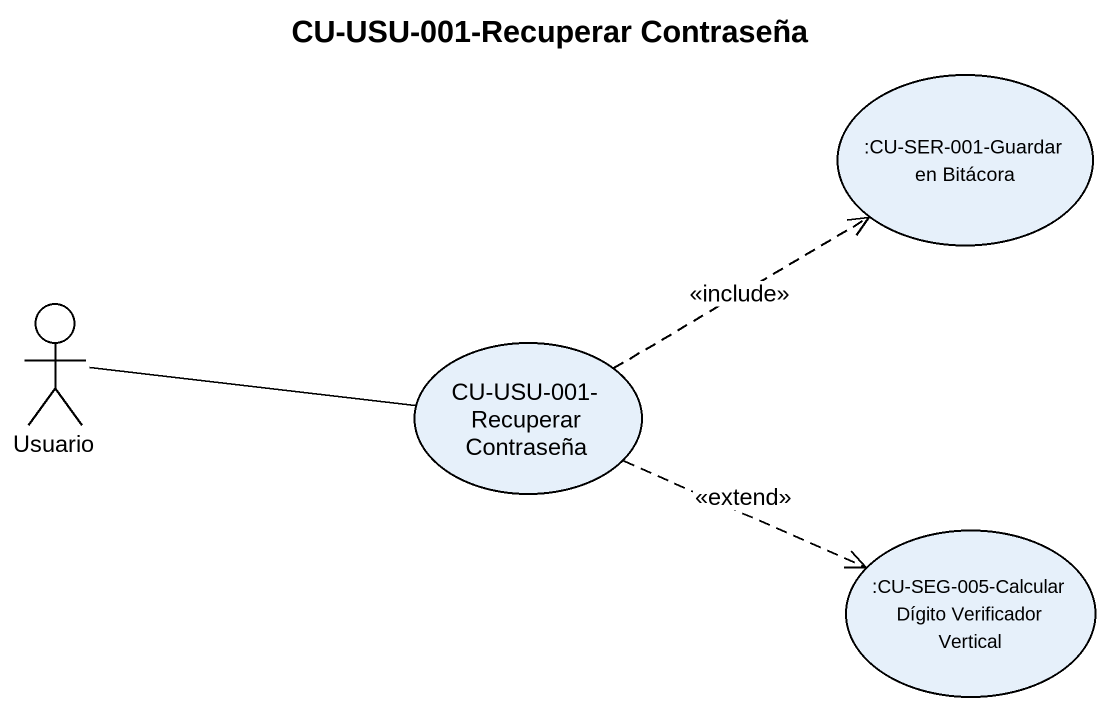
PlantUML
@startuml
title CU-USU-001-Recuperar Contraseña
usecase ":CU-SER-001-Guardar en Bitácora" as CU_SER_001_Guardar_en
actor Usuario
usecase "CU-USU-001-Recuperar Contraseña" as CU_USU_001_Recuperar
usecase ":CU-SEG-005-Calcular Dígito Verificador Vertical" as CU_SEG_005_Calcular_Dígito
Usuario -right- CU_USU_001_Recuperar
CU_USU_001_Recuperar .right.> CU_SER_001_Guardar_en : <<include>>
CU_USU_001_Recuperar .right.> CU_SEG_005_Calcular_Dígito : <<extend>>
@enduml
